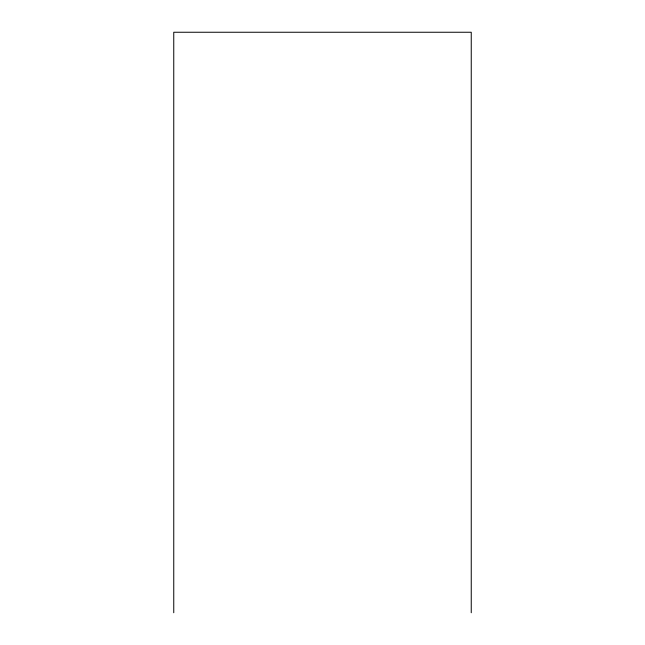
<?xml version="1.0" encoding="UTF-8"?>
<svg xmlns="http://www.w3.org/2000/svg" width="645" height="645" viewBox="0 0 645 645"><rect width="100%" height="100%" fill="white"/><g stroke="black" fill="none" stroke-linecap="round" stroke-linejoin="round"><path stroke-width="0.97" d="M471.245 612.75L471.245 32.25L173.755 32.25L173.755 612.75"/></g></svg>
